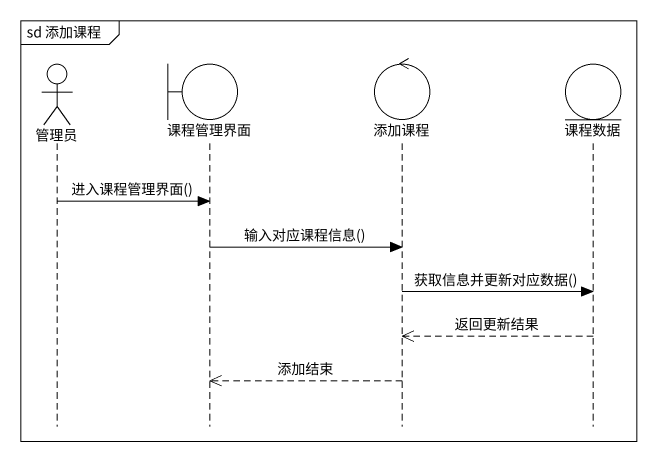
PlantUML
@startuml
mainframe sd 添加课程
hide footbox
actor 管理员
boundary 课程管理界面
control 添加课程
entity 课程数据

管理员 -> 课程管理界面 : 进入课程管理界面()
课程管理界面 -> 添加课程 : 输入对应课程信息()
添加课程 -> 课程数据 : 获取信息并更新对应数据()
课程数据 -->> 添加课程 : 返回更新结果
添加课程 -->> 课程管理界面 : 添加结束
@enduml
